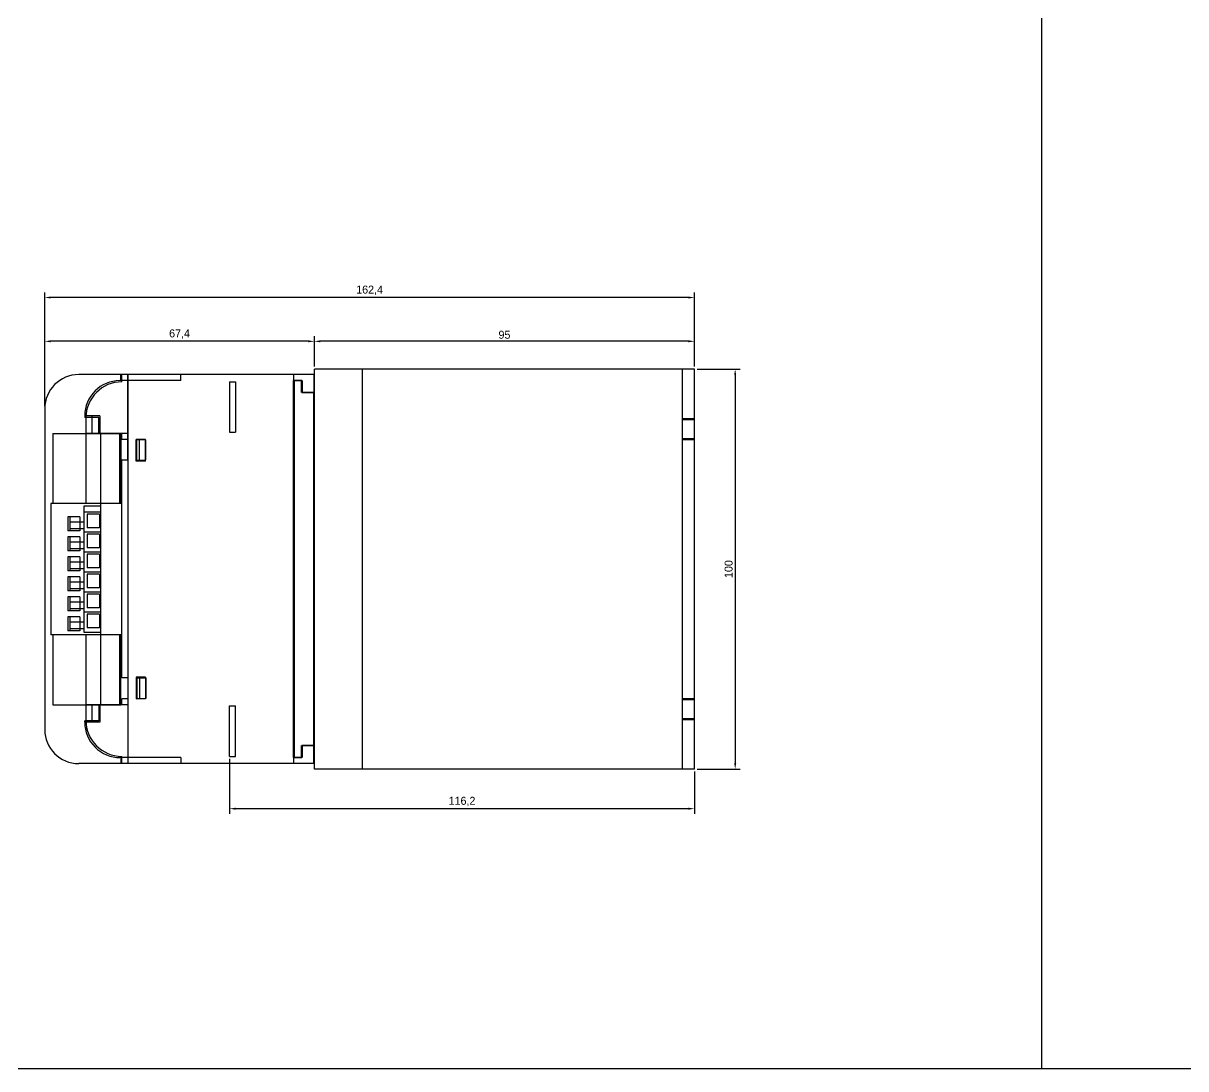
# Model space of a CAD drawing. Header units: millimetres. Extents: x -2026 to -954, y 3148 to 3725.
# Drawn here: x -1780.2 to -1489.7, y 3148 to 3409.3 of the extents above; entities that cross this region are included whole.
import ezdxf

# ---------------------------------------------------------------- set-up
doc = ezdxf.new("R2010")
doc.units = ezdxf.units.MM
for name, color, linetype in [('Bus-Bar', 10, 'Continuous'), ('CASE-COVER', 7, 'Continuous'), ('CASE-상', 7, 'Continuous'), ('CASE-하', 7, 'Continuous'), ('단자대', 7, 'Continuous'), ('방열판', 7, 'Continuous'), ('보조방열판', 7, 'Continuous'), ('온도센서', 2, 'Continuous')]:
    doc.layers.add(name, color=color, linetype=linetype)
doc.dimstyles.new('ISO-25', dxfattribs={"dimtxt": 2, "dimasz": 1.5, "dimexe": 1.25, "dimexo": 0.625, "dimtad": 1, "dimtxsty": 'Standard', "dimcen": 2.5, "dimclrd": 6, "dimclre": 6, "dimclrt": 1, "dimazin": 0, "dimtfac": 1, "dimtmove": 0, "dimatfit": 3, "dimfxl": 1, "dimarcsym": 0})

# ---------------------------------------------------------------- blocks, each defined once
blk = doc.blocks.new('*D63')
at = {"color": 6, "lineweight": -2, "transparency": 16777216}
for p, q in [((-1774.85, 3313.63), (-1774.85, 3342.03)), ((-1612.45, 3323.53), (-1612.45, 3342.03)), ((-1613.95, 3340.78), (-1773.35, 3340.78))]:
    blk.add_line(p, q, dxfattribs=at)
at = {"color": 6, "transparency": 16777216}
for points in [[(-1773.35, 3341.03), (-1773.35, 3340.53), (-1774.85, 3340.78)], [(-1613.95, 3341.03), (-1613.95, 3340.53), (-1612.45, 3340.78)]]:
    blk.add_solid(points, dxfattribs=at)
at = {"layer": 'Defpoints', "color": 0, "transparency": 16777216}
for p in [(-1774.85, 3340.78), (-1612.45, 3322.91), (-1774.85, 3313.01)]:
    blk.add_point(p, dxfattribs=at)
at = {"color": 1, "transparency": 16777216, "insert": (-1693.65, 3342.57), "char_height": 2, "attachment_point": 5}
blk.add_mtext('162,4', dxfattribs=at)
blk = doc.blocks.new('*D59')
at = {"color": 6, "lineweight": -2, "transparency": 16777216}
for p, q in [((-1707.45, 3323.53), (-1707.45, 3331.08)), ((-1613.95, 3329.83), (-1705.95, 3329.83)), ((-1612.45, 3323.53), (-1612.45, 3331.08))]:
    blk.add_line(p, q, dxfattribs=at)
at = {"color": 6, "transparency": 16777216}
for points in [[(-1705.95, 3330.08), (-1705.95, 3329.58), (-1707.45, 3329.83)], [(-1613.95, 3330.08), (-1613.95, 3329.58), (-1612.45, 3329.83)]]:
    blk.add_solid(points, dxfattribs=at)
at = {"layer": 'Defpoints', "color": 0, "transparency": 16777216}
for p in [(-1707.45, 3329.83), (-1707.45, 3322.91), (-1612.45, 3322.91)]:
    blk.add_point(p, dxfattribs=at)
at = {"color": 1, "transparency": 16777216, "insert": (-1659.95, 3331.46), "char_height": 2, "attachment_point": 5}
blk.add_mtext('95', dxfattribs=at)
blk = doc.blocks.new('*D60')
at = {"color": 6, "lineweight": -2, "transparency": 16777216}
for p, q in [((-1774.85, 3313.63), (-1774.85, 3331.08)), ((-1708.95, 3329.83), (-1773.35, 3329.83)), ((-1707.45, 3323.53), (-1707.45, 3331.08))]:
    blk.add_line(p, q, dxfattribs=at)
at = {"color": 6, "transparency": 16777216}
for points in [[(-1773.35, 3330.08), (-1773.35, 3329.58), (-1774.85, 3329.83)], [(-1708.95, 3330.08), (-1708.95, 3329.58), (-1707.45, 3329.83)]]:
    blk.add_solid(points, dxfattribs=at)
at = {"layer": 'Defpoints', "color": 0, "transparency": 16777216}
for p in [(-1774.85, 3329.83), (-1707.45, 3322.91), (-1774.85, 3313.01)]:
    blk.add_point(p, dxfattribs=at)
at = {"color": 1, "transparency": 16777216, "insert": (-1741.15, 3331.62), "char_height": 2, "attachment_point": 5}
blk.add_mtext('67,4', dxfattribs=at)
blk = doc.blocks.new('*D61')
at = {"color": 6, "lineweight": -2, "transparency": 16777216}
for p, q in [((-1611.82, 3322.91), (-1601.03, 3322.91)), ((-1602.28, 3321.41), (-1602.28, 3224.41)), ((-1611.82, 3222.91), (-1601.03, 3222.91))]:
    blk.add_line(p, q, dxfattribs=at)
at = {"color": 6, "transparency": 16777216}
for points in [[(-1602.53, 3321.41), (-1602.03, 3321.41), (-1602.28, 3322.91)], [(-1602.53, 3224.41), (-1602.03, 3224.41), (-1602.28, 3222.91)]]:
    blk.add_solid(points, dxfattribs=at)
at = {"layer": 'Defpoints', "color": 0, "transparency": 16777216}
for p in [(-1612.45, 3322.91), (-1612.45, 3222.91), (-1602.28, 3222.91)]:
    blk.add_point(p, dxfattribs=at)
at = {"color": 1, "transparency": 16777216, "insert": (-1603.91, 3272.91), "char_height": 2, "attachment_point": 5, "rotation": 90}
blk.add_mtext('100', dxfattribs=at)
blk = doc.blocks.new('*D62')
at = {"layer": 'Defpoints', "color": 0, "transparency": 16777216}
for p in [(-1728.65, 3226.11), (-1612.45, 3222.91), (-1728.65, 3213.02)]:
    blk.add_point(p, dxfattribs=at)
at = {"layer": '온도센서', "color": 6, "lineweight": -2, "transparency": 16777216}
for p, q in [((-1728.65, 3225.48), (-1728.65, 3211.77)), ((-1612.45, 3222.28), (-1612.45, 3211.77)), ((-1613.95, 3213.02), (-1727.15, 3213.02))]:
    blk.add_line(p, q, dxfattribs=at)
at = {"layer": '온도센서', "color": 6, "transparency": 16777216}
for points in [[(-1727.15, 3213.27), (-1727.15, 3212.77), (-1728.65, 3213.02)], [(-1613.95, 3213.27), (-1613.95, 3212.77), (-1612.45, 3213.02)]]:
    blk.add_solid(points, dxfattribs=at)
at = {"layer": '온도센서', "color": 1, "transparency": 16777216, "insert": (-1670.55, 3214.81), "char_height": 2, "attachment_point": 5}
blk.add_mtext('116,2', dxfattribs=at)

msp = doc.modelspace()

# ---------------------------------------------------------------- linework, layer by layer
for p, q in [((-1525.629, 3148.023), (-1525.629, 3725.113)), ((-953.609, 3148.023), (-2025.738, 3148.023))]:
    msp.add_line(p, q)
at = {"layer": 'Bus-Bar'}
for p, q in [((-1728.649, 3319.705), (-1727.149, 3319.705)), ((-1728.649, 3307.105), (-1727.149, 3307.105)), ((-1728.649, 3238.705), (-1727.149, 3238.705)), ((-1728.649, 3226.105), (-1727.149, 3226.105))]:
    msp.add_line(p, q, dxfattribs=at)
at = {"layer": 'Bus-Bar', "color": 1}
for p, q in [((-1728.649, 3319.705), (-1728.649, 3307.105)), ((-1727.149, 3319.705), (-1727.149, 3307.105)), ((-1728.649, 3226.105), (-1728.649, 3238.705)), ((-1727.149, 3226.105), (-1727.149, 3238.705))]:
    msp.add_line(p, q, dxfattribs=at)
at = {"layer": 'CASE-COVER'}
for p, q in [((-1740.849, 3321.505), (-1766.349, 3321.505)), ((-1740.849, 3320.005), (-1756.049, 3320.005)), ((-1774.849, 3313.005), (-1774.849, 3232.805)), ((-1764.849, 3311.205), (-1764.849, 3310.805)), ((-1772.849, 3306.805), (-1755.849, 3306.805)), ((-1772.849, 3306.805), (-1772.849, 3289.305)), ((-1755.849, 3306.805), (-1755.849, 3289.305)), ((-1755.849, 3289.305), (-1773.349, 3289.305)), ((-1773.349, 3289.305), (-1773.349, 3256.505)), ((-1755.849, 3256.505), (-1773.349, 3256.505)), ((-1772.849, 3256.505), (-1772.849, 3239.005)), ((-1755.849, 3239.005), (-1755.849, 3256.505)), ((-1772.849, 3239.005), (-1755.849, 3239.005)), ((-1764.849, 3234.605), (-1764.849, 3235.005)), ((-1740.849, 3225.805), (-1756.115, 3225.805)), ((-1740.849, 3224.305), (-1766.349, 3224.305))]:
    msp.add_line(p, q, dxfattribs=at)
at = {"layer": 'CASE-COVER', "color": 0}
for p, q in [((-1755.849, 3320.005), (-1755.849, 3321.505)), ((-1740.849, 3320.005), (-1740.849, 3321.505)), ((-1761.349, 3310.805), (-1764.849, 3310.805)), ((-1761.349, 3235.005), (-1764.849, 3235.005)), ((-1755.849, 3225.805), (-1755.849, 3224.305)), ((-1740.849, 3225.805), (-1740.849, 3224.305))]:
    msp.add_line(p, q, dxfattribs=at)
at = {"layer": 'CASE-COVER', "color": 0, "ltscale": 10}
for p, q in [((-1761.349, 3306.805), (-1761.349, 3310.805)), ((-1761.349, 3239.005), (-1761.349, 3235.005))]:
    msp.add_line(p, q, dxfattribs=at)
at = {"layer": 'CASE-COVER'}
for centre, radius, start, end in [((-1766.349, 3313.005), 8.5, 90, 180), ((-1756.049, 3311.205), 8.8, 90, 180), ((-1756.049, 3234.605), 8.8, 179.99925, 269.99925), ((-1766.349, 3232.805), 8.5, 180, 270)]:
    msp.add_arc(centre, radius, start, end, dxfattribs=at)
at = {"layer": 'CASE-상'}
for p, q in [((-1754.049, 3321.505), (-1755.549, 3321.505)), ((-1755.549, 3319.707), (-1755.549, 3321.505)), ((-1764.55, 3310.706), (-1764.55, 3289.305)), ((-1761.047, 3311.205), (-1764.536, 3311.205)), ((-1754.049, 3306.805), (-1764.549, 3306.805)), ((-1754.049, 3305.305), (-1755.549, 3305.305)), ((-1751.849, 3305.305), (-1749.549, 3305.205)), ((-1751.849, 3300.105), (-1749.549, 3300.205)), ((-1764.55, 3256.505), (-1764.55, 3235.104)), ((-1754.049, 3245.705), (-1754.049, 3224.305)), ((-1751.849, 3245.705), (-1749.549, 3245.605)), ((-1754.049, 3240.505), (-1755.549, 3240.505)), ((-1751.849, 3240.505), (-1749.549, 3240.605)), ((-1754.049, 3239.005), (-1764.549, 3239.005)), ((-1754.049, 3239.005), (-1764.549, 3239.005)), ((-1763.047, 3239.005), (-1763.047, 3234.605)), ((-1761.047, 3234.605), (-1764.536, 3234.605)), ((-1754.049, 3224.305), (-1755.549, 3224.305))]:
    msp.add_line(p, q, dxfattribs=at)
at = {"layer": 'CASE-상', "color": 0}
for p, q in [((-1754.049, 3300.105), (-1754.049, 3321.505)), ((-1763.047, 3311.205), (-1763.047, 3306.805)), ((-1761.047, 3311.205), (-1761.047, 3306.805)), ((-1760.849, 3239.005), (-1760.849, 3306.805)), ((-1756.049, 3289.305), (-1756.049, 3306.805)), ((-1755.549, 3305.305), (-1755.549, 3306.805)), ((-1751.849, 3300.105), (-1751.849, 3305.305)), ((-1751.149, 3300.136), (-1751.149, 3305.275)), ((-1749.549, 3300.205), (-1749.549, 3305.205)), ((-1755.549, 3245.705), (-1755.549, 3300.105)), ((-1754.049, 3300.105), (-1755.549, 3300.105)), ((-1756.049, 3239.005), (-1756.049, 3256.505)), ((-1754.049, 3245.705), (-1755.549, 3245.705)), ((-1751.849, 3245.705), (-1751.849, 3240.505)), ((-1751.149, 3245.675), (-1751.149, 3240.536)), ((-1749.549, 3245.605), (-1749.549, 3240.605)), ((-1755.549, 3239.005), (-1755.549, 3240.505)), ((-1761.047, 3239.005), (-1761.047, 3234.605)), ((-1755.549, 3224.305), (-1755.549, 3226.104))]:
    msp.add_line(p, q, dxfattribs=at)
at = {"layer": 'CASE-상'}
for centre, start, end in [((-1755.549, 3310.705), 90, 179.99418), ((-1755.549, 3235.105), 180.00582, 270)]:
    msp.add_arc(centre, 9.001, start, end, dxfattribs=at)
at = {"layer": 'CASE-하', "color": 5}
for p, q in [((-1707.549, 3321.505), (-1753.949, 3321.505)), ((-1753.949, 3224.305), (-1753.949, 3321.505)), ((-1712.549, 3224.305), (-1712.549, 3321.505)), ((-1707.549, 3321.505), (-1707.549, 3317.005)), ((-1710.549, 3320.005), (-1712.549, 3320.005)), ((-1710.549, 3317.005), (-1710.549, 3320.005)), ((-1707.549, 3317.005), (-1710.549, 3317.005)), ((-1749.649, 3305.305), (-1751.949, 3305.305)), ((-1751.949, 3299.905), (-1751.949, 3305.305)), ((-1749.649, 3299.905), (-1749.649, 3305.305)), ((-1749.649, 3299.905), (-1751.949, 3299.905)), ((-1749.649, 3245.905), (-1751.949, 3245.905)), ((-1751.949, 3245.905), (-1751.949, 3240.505)), ((-1749.649, 3245.905), (-1749.649, 3240.505)), ((-1749.649, 3240.505), (-1751.949, 3240.505)), ((-1707.549, 3228.805), (-1710.549, 3228.805)), ((-1710.549, 3228.805), (-1710.549, 3225.805)), ((-1707.549, 3224.305), (-1707.549, 3228.805)), ((-1710.549, 3225.805), (-1712.549, 3225.805)), ((-1707.549, 3224.305), (-1753.949, 3224.305))]:
    msp.add_line(p, q, dxfattribs=at)
at = {"layer": '단자대'}
for p, q in [((-1765.049, 3288.655), (-1765.049, 3257.155)), ((-1760.849, 3288.655), (-1765.049, 3288.655)), ((-1760.849, 3287.155), (-1765.049, 3287.155)), ((-1764.249, 3286.655), (-1764.249, 3283.255)), ((-1761.149, 3286.655), (-1764.249, 3286.655)), ((-1761.149, 3286.655), (-1761.149, 3283.255)), ((-1769.099, 3285.955), (-1769.099, 3282.455)), ((-1766.099, 3285.955), (-1769.099, 3285.955)), ((-1768.599, 3285.955), (-1768.599, 3282.455)), ((-1765.049, 3284.655), (-1768.599, 3284.655)), ((-1766.099, 3285.955), (-1766.099, 3282.455)), ((-1761.149, 3283.255), (-1764.249, 3283.255)), ((-1766.099, 3282.455), (-1769.099, 3282.455)), ((-1769.099, 3280.955), (-1769.099, 3277.455)), ((-1766.099, 3280.955), (-1769.099, 3280.955)), ((-1765.049, 3282.955), (-1768.599, 3282.955)), ((-1768.599, 3280.955), (-1768.599, 3277.455)), ((-1766.099, 3280.955), (-1766.099, 3277.455)), ((-1760.849, 3282.155), (-1765.049, 3282.155)), ((-1764.249, 3281.655), (-1764.249, 3278.255)), ((-1761.149, 3281.655), (-1764.249, 3281.655)), ((-1761.149, 3281.655), (-1761.149, 3278.255)), ((-1766.099, 3277.455), (-1769.099, 3277.455)), ((-1765.049, 3279.655), (-1768.599, 3279.655)), ((-1765.049, 3277.955), (-1768.599, 3277.955)), ((-1761.149, 3278.255), (-1764.249, 3278.255)), ((-1769.099, 3275.955), (-1769.099, 3272.455)), ((-1766.099, 3275.955), (-1769.099, 3275.955)), ((-1768.599, 3275.955), (-1768.599, 3272.455)), ((-1765.049, 3274.655), (-1768.599, 3274.655)), ((-1766.099, 3275.955), (-1766.099, 3272.455)), ((-1760.849, 3277.155), (-1765.049, 3277.155)), ((-1764.249, 3276.655), (-1764.249, 3273.255)), ((-1761.149, 3276.655), (-1764.249, 3276.655)), ((-1761.149, 3276.655), (-1761.149, 3273.255)), ((-1766.099, 3272.455), (-1769.099, 3272.455)), ((-1765.049, 3272.955), (-1768.599, 3272.955)), ((-1760.849, 3272.155), (-1765.049, 3272.155)), ((-1761.149, 3273.255), (-1764.249, 3273.255)), ((-1764.249, 3271.655), (-1764.249, 3268.255)), ((-1761.149, 3271.655), (-1764.249, 3271.655)), ((-1761.149, 3271.655), (-1761.149, 3268.255)), ((-1769.099, 3270.955), (-1769.099, 3267.455)), ((-1766.099, 3270.955), (-1769.099, 3270.955)), ((-1768.599, 3270.955), (-1768.599, 3267.455)), ((-1765.049, 3269.655), (-1768.599, 3269.655)), ((-1766.099, 3270.955), (-1766.099, 3267.455)), ((-1766.099, 3267.455), (-1769.099, 3267.455)), ((-1769.099, 3265.955), (-1769.099, 3262.455)), ((-1766.099, 3265.955), (-1769.099, 3265.955)), ((-1765.049, 3267.955), (-1768.599, 3267.955)), ((-1768.599, 3265.955), (-1768.599, 3262.455)), ((-1766.099, 3265.955), (-1766.099, 3262.455)), ((-1760.849, 3267.155), (-1765.049, 3267.155)), ((-1761.149, 3268.255), (-1764.249, 3268.255)), ((-1764.249, 3266.655), (-1764.249, 3263.255)), ((-1761.149, 3266.655), (-1764.249, 3266.655)), ((-1761.149, 3266.655), (-1761.149, 3263.255)), ((-1765.049, 3264.655), (-1768.599, 3264.655)), ((-1765.049, 3262.955), (-1768.599, 3262.955)), ((-1761.149, 3263.255), (-1764.249, 3263.255)), ((-1766.099, 3262.455), (-1769.099, 3262.455)), ((-1766.099, 3260.955), (-1769.099, 3260.955)), ((-1769.099, 3260.955), (-1769.099, 3257.455)), ((-1768.599, 3260.955), (-1768.599, 3257.455)), ((-1768.599, 3260.955), (-1768.599, 3257.455)), ((-1766.099, 3260.955), (-1766.099, 3257.455)), ((-1760.849, 3262.155), (-1765.049, 3262.155)), ((-1764.249, 3261.655), (-1764.249, 3258.255)), ((-1761.149, 3261.655), (-1764.249, 3261.655)), ((-1761.149, 3261.655), (-1761.149, 3258.255)), ((-1766.099, 3257.455), (-1769.099, 3257.455)), ((-1765.049, 3259.655), (-1768.599, 3259.655)), ((-1765.049, 3257.955), (-1768.599, 3257.955)), ((-1765.049, 3257.155), (-1760.849, 3257.155)), ((-1761.149, 3258.255), (-1764.249, 3258.255))]:
    msp.add_line(p, q, dxfattribs=at)
at = {"layer": '방열판'}
for p, q in [((-1707.449, 3222.905), (-1707.449, 3322.905)), ((-1612.449, 3322.905), (-1707.449, 3322.905)), ((-1695.449, 3222.905), (-1695.449, 3322.905)), ((-1615.449, 3222.905), (-1615.449, 3322.905)), ((-1612.449, 3222.905), (-1612.449, 3322.905)), ((-1707.549, 3228.805), (-1707.549, 3317.005)), ((-1612.449, 3222.905), (-1707.449, 3222.905))]:
    msp.add_line(p, q, dxfattribs=at)
at = {"layer": '방열판', "lineweight": 50}
for p, q in [((-1612.449, 3310.405), (-1615.449, 3310.405)), ((-1612.449, 3305.405), (-1615.449, 3305.405)), ((-1612.449, 3240.405), (-1615.449, 3240.405)), ((-1612.449, 3235.405), (-1615.449, 3235.405))]:
    msp.add_line(p, q, dxfattribs=at)
at = {"layer": '보조방열판'}
for p, q in [((-1712.549, 3320.005), (-1710.549, 3320.005)), ((-1710.549, 3317.005), (-1707.549, 3317.005)), ((-1710.549, 3228.805), (-1707.549, 3228.805)), ((-1712.549, 3225.805), (-1710.549, 3225.805))]:
    msp.add_line(p, q, dxfattribs=at)
at = {"layer": '보조방열판', "lineweight": 50}
for p, q in [((-1712.549, 3225.805), (-1712.549, 3320.005)), ((-1710.549, 3317.005), (-1710.549, 3320.005)), ((-1710.549, 3225.805), (-1710.549, 3228.805))]:
    msp.add_line(p, q, dxfattribs=at)

# ---------------------------------------------------------------- dimensions: what is measured, and where the dimension line sits
for base, p2, angle, picture, middle in [((-1774.849, 3340.781), (-1774.849, 3313.005), 0, '*D63', (-1693.649, 3342.573)), ((-1707.449, 3329.831), (-1707.449, 3322.905), 0, '*D59', (-1659.949, 3331.456)), ((-1602.28, 3222.905), (-1612.449, 3222.905), 90, '*D61', (-1603.905, 3272.905))]:
    dim = msp.add_linear_dim(base=base, p1=(-1612.449, 3322.905), p2=p2, angle=angle, dimstyle='ISO-25')
    dim.commit()
    dim.dimension.update_dxf_attribs({"geometry": picture, "text_midpoint": middle})
dim = msp.add_linear_dim(base=(-1774.849, 3329.831), p1=(-1707.449, 3322.905), p2=(-1774.849, 3313.005), angle=0, dimstyle='ISO-25', override={"dimtmove": 1})
dim.commit()
dim.dimension.update_dxf_attribs({"geometry": '*D60', "text_midpoint": (-1741.149, 3331.622)})
at = {"layer": '온도센서'}
dim = msp.add_linear_dim(base=(-1728.649, 3213.019), p1=(-1612.449, 3222.905), p2=(-1728.649, 3226.105), angle=0, dimstyle='ISO-25', dxfattribs=at)
dim.commit()
dim.dimension.update_dxf_attribs({"geometry": '*D62', "text_midpoint": (-1670.549, 3214.81)})

doc.saveas('drawing.dxf')
